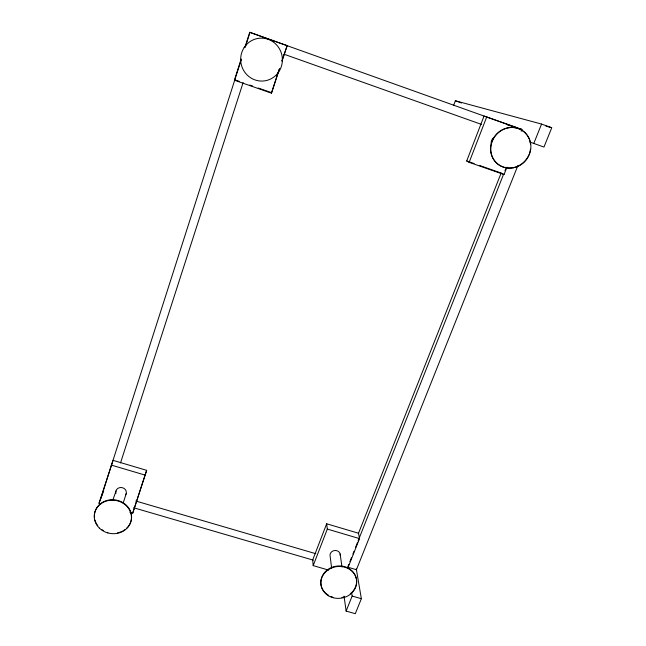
<?xml version="1.0" encoding="UTF-8"?>
<svg xmlns="http://www.w3.org/2000/svg" width="646" height="646" viewBox="0 0 646 646"><rect width="100%" height="100%" fill="white"/><g stroke="black" fill="none" stroke-linecap="round" stroke-linejoin="round"><path stroke-width="0.97" d="M129.838 512.278L132.721 513.118L146.658 470.345L113.026 460.356L99.008 503.307L100.938 503.864M132.721 513.118L146.658 470.345M279.621 68.452L271.457 93.161L234.401 80.193L241.144 59.117M244.826 47.626L249.727 32.3L287.155 45.648L282.132 60.853M123.184 503.081L126.18 493.697A5.297 4.788 8.8 0 0 123.087 487.932A5.297 4.788 8.8 0 0 116.482 489.797L112.735 500.279M100.905 498.211L241.354 59.408M245.351 46.932L249.663 33.471M120.511 462.94L243.13 82.567M279.007 69.647L271.457 93.161M281.85 61.023L287.155 45.648M107.704 532.893L107.85 532.449M99.008 503.307L103.707 490.71M453.694 105.225L455.373 100.776L541.566 124.072L551.773 127.73L543.964 147.054L530.003 142.104M347.701 568.399L359.523 538.619L358.514 533.233L326.666 523.777L312.688 559.977L313.189 565.621L328.669 570.127M506.948 167.177L504.025 174.549L469.149 162.34L466.703 160.975L484.048 116.03L521.944 129.41L521.209 131.251M313.189 565.621L327.32 529.074L326.666 523.777M469.149 162.34L486.745 116.853M358.32 533.733L501.143 173.071M348.808 564.354L347.693 567.164L356.43 569.715L517.874 165.618M349.922 561.535L351.408 557.789M352.902 554.042L354.016 551.232M355.502 547.477L357.359 542.793M358.102 540.92L503.509 174.444M504.994 170.697L505.737 168.824M356.285 568.892L361.356 598.713L355.3 613.7L346.119 611.068L352.143 596.048L351.682 593.06M533.79 143.436L541.566 124.072M125.655 494.836L126.18 493.697M234.401 80.193L234.829 79.813L239.521 81.461M545.951 126.14L550.804 127.464M352.143 596.048L361.356 598.713M133.56 507.732L313.35 560.171M135.781 501.021L315.837 553.711M111.241 465.072L145.269 475.149M327.32 529.074L359.523 538.619M507.328 124.848L517.866 128.142L249.727 32.3M518.827 128.441L521.944 129.41M249.84 85.07L252.651 86.055M258.279 88.026L270.48 92.297M466.703 160.975L474.148 163.583M479.744 165.537L501.159 173.039M284.014 54.207L481.448 124.395M455.373 100.776L461.567 102.989M501.877 173.411L504.025 174.549M340.135 554.002L341.984 566.938M344.035 596.145L346.119 611.068M331.624 568.125L330.146 556.141A5.111 4.579 -7.7 0 1 330.292 553.767L330.873 552.677A5.111 4.579 -7.7 0 1 336.736 550.675A5.111 4.579 -7.7 0 1 340.232 555.197M332.787 597.623L332.73 597.13A17.943 15.932 -7.7 0 1 331.002 596.541M115.965 493.423A5.297 4.788 8.8 0 1 115.957 490.936M94.461 517.454A18.645 16.715 8.5 0 1 119.09 500.844A18.645 16.715 8.5 0 1 126.519 528.388M125.122 529.55A18.645 16.715 8.5 0 1 122.772 531.028M121.941 531.44A18.645 16.715 8.5 0 1 117.435 532.893M103.417 530.584A18.645 16.715 8.5 0 1 101.81 529.567M97.764 525.691A18.645 16.715 8.5 0 1 94.946 520.062M491.275 143.549A5.879 5.548 -52 0 1 491.566 140.578L492.26 139.213A5.879 5.548 -52 0 1 494.537 137.194M527.015 135.111A20.793 19.55 -51.1 0 1 529.122 138.866M529.437 139.665A20.793 19.55 -51.1 0 1 530.463 143.905M530.455 149.194A20.793 19.55 -51.1 0 1 529.413 153.538M529.098 154.378A20.793 19.55 -51.1 0 1 514.119 167.459M513.263 167.645A20.793 19.55 -51.1 0 1 491.477 155.016A20.793 19.55 -51.1 0 1 501.328 130.306A20.793 19.55 -51.1 0 1 526.506 134.425M328.58 595.362A17.943 15.932 -7.7 0 1 324.898 572.138A17.943 15.932 -7.7 0 1 351.303 570.216A17.943 15.932 -7.7 0 1 350.277 593.779M344.633 596.815A17.943 15.932 -7.7 0 1 341.928 597.526M99.355 528.097A18.661 16.731 8.5 0 0 130.71 522.186A18.661 16.731 8.5 0 0 108.48 500.513A18.661 16.731 8.5 0 0 99.355 528.097M244.115 47.61A21.488 20.842 80.2 0 0 260.298 81.025A21.488 20.842 80.2 0 0 280.178 50.178A21.488 20.842 80.2 0 0 244.115 47.61M513.425 167.782A20.809 19.566 -51.1 0 0 526.765 134.513A20.809 19.566 -51.1 0 0 492.3 141.167A20.809 19.566 -51.1 0 0 513.425 167.782M328.515 595.79A17.959 15.94 -7.7 0 0 356.632 583.265A17.959 15.94 -7.7 0 0 331.172 568.149A17.959 15.94 -7.7 0 0 328.515 595.79"/></g></svg>
